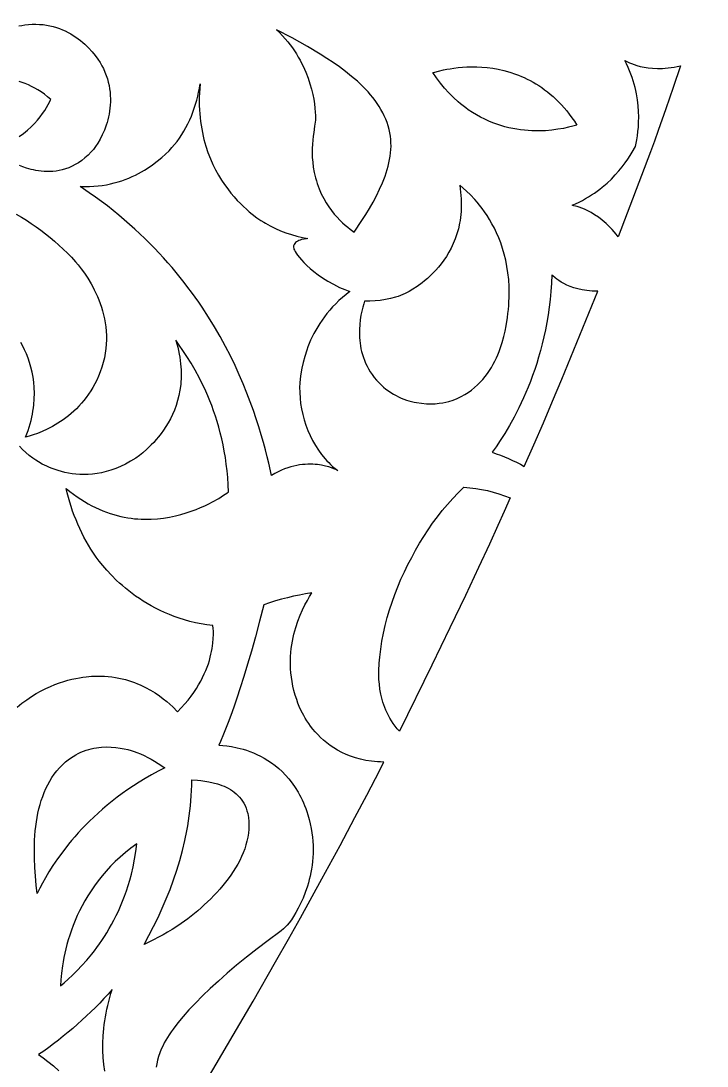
# Model space of a CAD drawing. Extents: x -570 to 570, y -570 to 570.
# Drawn here: x 393.8 to 456.1, y -247 to -152.3 of the extents above; entities that cross this region are included whole.
import ezdxf

# ---------------------------------------------------------------- set-up
doc = ezdxf.new("R2010")
doc.units = 0
doc.layers.add('LAYER_1', color=18, linetype='CONTINUOUS')
doc.layers.add('LAYER_2', color=174, linetype='CONTINUOUS')

msp = doc.modelspace()

# ---------------------------------------------------------------- linework, layer by layer
at = {"layer": 'LAYER_1'}
for points in [[(393.642, -152.71), (393.915, -152.661), (394.209, -152.62), (394.526, -152.588), (394.866, -152.567), (395.206, -152.561), (395.537, -152.572), (395.859, -152.599), (396.173, -152.642), (396.478, -152.7), (396.774, -152.771), (397.061, -152.855), (397.34, -152.951), (397.61, -153.057), (397.87, -153.174), (398.122, -153.301), (398.365, -153.436), (398.599, -153.578), (398.824, -153.728), (399.041, -153.883), (399.248, -154.043), (399.446, -154.207), (399.635, -154.375), (399.986, -154.716), (400.301, -155.061), (400.579, -155.401), (400.82, -155.73), (401.025, -156.041), (401.193, -156.327), (401.323, -156.582), (401.462, -156.894), (401.582, -157.204), (401.684, -157.514), (401.768, -157.821), (401.837, -158.126), (401.89, -158.428), (401.928, -158.727), (401.952, -159.023), (401.963, -159.315), (401.961, -159.603), (401.947, -159.886), (401.922, -160.165), (401.887, -160.438), (401.842, -160.705), (401.788, -160.967), (401.726, -161.222), (401.657, -161.47), (401.581, -161.711), (401.412, -162.171), (401.225, -162.597), (401.026, -162.988), (400.821, -163.339), (400.617, -163.649), (400.418, -163.914), (400.231, -164.131), (399.945, -164.42), (399.655, -164.68), (399.363, -164.91), (399.069, -165.114), (398.775, -165.29), (398.48, -165.442), (398.185, -165.571), (397.892, -165.677), (397.601, -165.763), (397.313, -165.829), (397.029, -165.877), (396.749, -165.909), (396.474, -165.925), (396.205, -165.927), (395.943, -165.917), (395.689, -165.895), (395.443, -165.863), (395.206, -165.823), (394.978, -165.776), (394.762, -165.722), (394.364, -165.604), (394.017, -165.478), (393.729, -165.357)], [(393.677, -162.749), (394.072, -162.465), (394.435, -162.17), (394.767, -161.868), (395.07, -161.563), (395.344, -161.257), (395.591, -160.955), (395.813, -160.659), (396.009, -160.373), (396.181, -160.101), (396.331, -159.845), (396.568, -159.397), (396.27, -159.145), (395.974, -158.914), (395.679, -158.704), (395.385, -158.515), (395.095, -158.345), (394.807, -158.193), (394.523, -158.058), (394.244, -157.94), (393.968, -157.838), (393.698, -157.75)], [(393.429, -169.77), (393.889, -170.047), (394.342, -170.332), (394.789, -170.625), (395.228, -170.927), (395.659, -171.239), (396.083, -171.559), (396.497, -171.89), (396.903, -172.23), (397.299, -172.58), (397.686, -172.941), (398.062, -173.313), (398.428, -173.695), (398.782, -174.089), (399.03, -174.383), (399.306, -174.735), (399.6, -175.14), (399.903, -175.597), (400.206, -176.102), (400.356, -176.372), (400.502, -176.653), (400.643, -176.945), (400.78, -177.247), (400.909, -177.56), (401.032, -177.882), (401.145, -178.214), (401.248, -178.554), (401.341, -178.904), (401.421, -179.262), (401.488, -179.627), (401.541, -180.001), (401.578, -180.382), (401.599, -180.77), (401.603, -181.165), (401.587, -181.566), (401.551, -181.973), (401.495, -182.386), (401.416, -182.804), (401.315, -183.228), (401.189, -183.656), (401.037, -184.088), (400.887, -184.461), (400.725, -184.819), (400.552, -185.163), (400.37, -185.492), (400.178, -185.807), (399.978, -186.108), (399.77, -186.396), (399.555, -186.67), (399.334, -186.932), (399.107, -187.18), (398.876, -187.417), (398.641, -187.641), (398.402, -187.853), (398.161, -188.053), (397.919, -188.243), (397.675, -188.421), (397.431, -188.588), (397.188, -188.745), (396.707, -189.029), (396.237, -189.274), (395.784, -189.482), (395.354, -189.657), (394.954, -189.799), (394.59, -189.912), (394.267, -189.998), (394.386, -189.688), (394.495, -189.383), (394.594, -189.081), (394.682, -188.783), (394.761, -188.488), (394.83, -188.198), (394.89, -187.911), (394.941, -187.628), (394.984, -187.349), (395.017, -187.074), (395.061, -186.536), (395.074, -186.014), (395.059, -185.508), (395.018, -185.019), (394.953, -184.547), (394.866, -184.092), (394.759, -183.654), (394.636, -183.234), (394.497, -182.832), (394.345, -182.449), (394.182, -182.083), (394.011, -181.737), (393.833, -181.409)], [(393.505, -214.481), (393.938, -214.125), (394.374, -213.8), (394.81, -213.505), (395.244, -213.239), (395.676, -212.999), (396.103, -212.785), (396.524, -212.594), (396.936, -212.427), (397.34, -212.28), (397.731, -212.153), (398.11, -212.045), (398.474, -211.954), (398.822, -211.878), (399.152, -211.816), (399.462, -211.767), (399.751, -211.729), (400.258, -211.682), (400.66, -211.663), (400.943, -211.661), (401.094, -211.664), (401.437, -211.679), (401.771, -211.705), (402.098, -211.742), (402.416, -211.789), (402.726, -211.846), (403.028, -211.911), (403.321, -211.985), (403.607, -212.067), (403.884, -212.156), (404.153, -212.251), (404.414, -212.353), (404.667, -212.46), (405.148, -212.688), (405.597, -212.932), (406.014, -213.187), (406.399, -213.447), (406.752, -213.71), (407.074, -213.97), (407.364, -214.222), (407.623, -214.463), (408.047, -214.891), (408.39, -214.538), (408.709, -214.186), (409.004, -213.835), (409.276, -213.487), (409.526, -213.141), (409.755, -212.798), (409.963, -212.458), (410.153, -212.124), (410.324, -211.794), (410.478, -211.47), (410.615, -211.153), (410.736, -210.843), (410.843, -210.54), (410.935, -210.245), (411.015, -209.96), (411.083, -209.684), (411.14, -209.418), (411.186, -209.163), (411.252, -208.688), (411.287, -208.265), (411.3, -207.897), (411.297, -207.59), (411.285, -207.35), (411.265, -207.088), (410.72, -207.015), (410.189, -206.925), (409.673, -206.819), (409.171, -206.698), (408.684, -206.564), (408.211, -206.416), (407.752, -206.256), (407.308, -206.084), (406.877, -205.902), (406.461, -205.71), (406.058, -205.51), (405.67, -205.302), (405.294, -205.087), (404.933, -204.866), (404.585, -204.64), (404.251, -204.409), (403.93, -204.176), (403.623, -203.939), (403.329, -203.702), (403.048, -203.463), (402.78, -203.225), (402.525, -202.988), (402.054, -202.521), (401.634, -202.069), (401.265, -201.639), (400.945, -201.238), (400.675, -200.875), (400.432, -200.525), (400.199, -200.169), (399.976, -199.805), (399.763, -199.435), (399.56, -199.058), (399.366, -198.677), (399.182, -198.289), (399.007, -197.898), (398.842, -197.502), (398.686, -197.102), (398.539, -196.698), (398.402, -196.292), (398.274, -195.883), (398.155, -195.472), (398.046, -195.06), (397.945, -194.646), (398.282, -194.918), (398.618, -195.173), (398.954, -195.412), (399.289, -195.636), (399.624, -195.844), (399.958, -196.038), (400.291, -196.218), (400.623, -196.383), (400.953, -196.535), (401.282, -196.674), (401.61, -196.8), (401.936, -196.913), (402.26, -197.015), (402.582, -197.105), (402.901, -197.183), (403.219, -197.25), (403.534, -197.307), (403.846, -197.354), (404.155, -197.39), (404.462, -197.418), (404.765, -197.436), (405.065, -197.445), (405.362, -197.447), (405.655, -197.44), (406.229, -197.404), (406.788, -197.341), (407.329, -197.253), (407.852, -197.144), (408.354, -197.017), (408.836, -196.875), (409.295, -196.72), (409.731, -196.556), (410.142, -196.386), (410.527, -196.212), (410.885, -196.039), (411.214, -195.868), (411.783, -195.546), (412.222, -195.271), (412.523, -195.068), (412.676, -194.959), (412.647, -194.307), (412.603, -193.67), (412.544, -193.047), (412.471, -192.438), (412.385, -191.844), (412.287, -191.264), (412.177, -190.699), (412.057, -190.148), (411.926, -189.611), (411.786, -189.089), (411.638, -188.58), (411.481, -188.087), (411.318, -187.607), (411.148, -187.143), (410.973, -186.692), (410.793, -186.256), (410.609, -185.834), (410.422, -185.426), (410.232, -185.033), (410.041, -184.654), (409.655, -183.939), (409.272, -183.281), (408.897, -182.68), (408.537, -182.136), (408.196, -181.65), (407.882, -181.22), (407.977, -181.537), (408.062, -181.85), (408.136, -182.157), (408.199, -182.46), (408.253, -182.759), (408.297, -183.053), (408.331, -183.342), (408.357, -183.626), (408.373, -183.906), (408.381, -184.181), (408.381, -184.451), (408.373, -184.717), (408.357, -184.978), (408.334, -185.234), (408.267, -185.733), (408.174, -186.213), (408.057, -186.673), (407.919, -187.115), (407.762, -187.537), (407.589, -187.941), (407.401, -188.325), (407.202, -188.69), (406.992, -189.036), (406.776, -189.362), (406.555, -189.669), (406.331, -189.957), (406.107, -190.225), (405.885, -190.473), (405.668, -190.702), (405.256, -191.101), (404.889, -191.42), (404.588, -191.66), (404.254, -191.899), (403.793, -192.186), (403.338, -192.437), (402.889, -192.655), (402.445, -192.841), (402.009, -192.997), (401.58, -193.124), (401.16, -193.224), (400.747, -193.299), (400.344, -193.35), (399.951, -193.379), (399.568, -193.388), (399.196, -193.379), (398.835, -193.352), (398.487, -193.311), (398.151, -193.256), (397.828, -193.189), (397.518, -193.112), (397.224, -193.027), (396.944, -192.935), (396.679, -192.838), (396.43, -192.738), (396.198, -192.636), (395.786, -192.434), (395.448, -192.246), (395.187, -192.085), (394.916, -191.898), (394.597, -191.648), (394.291, -191.383), (393.996, -191.105), (393.709, -190.819)], [(410.242, -249.046), (411.551, -246.86), (413.107, -244.223), (414.905, -241.13), (416.938, -237.577), (418.107, -235.511), (419.197, -233.566), (421.145, -230.044), (422.79, -227.018), (424.141, -224.49), (425.204, -222.466), (425.988, -220.949), (426.75, -219.458), (426.465, -219.451), (426.187, -219.437), (425.649, -219.387), (425.136, -219.31), (424.649, -219.208), (424.185, -219.083), (423.746, -218.937), (423.329, -218.771), (422.935, -218.588), (422.564, -218.389), (422.214, -218.177), (421.884, -217.952), (421.576, -217.718), (421.287, -217.475), (421.018, -217.226), (420.767, -216.972), (420.535, -216.716), (420.32, -216.46), (420.122, -216.204), (419.942, -215.951), (419.777, -215.704), (419.628, -215.463), (419.493, -215.231), (419.268, -214.799), (419.095, -214.425), (418.972, -214.123), (418.855, -213.795), (418.721, -213.378), (418.607, -212.967), (418.512, -212.561), (418.435, -212.16), (418.374, -211.764), (418.33, -211.375), (418.302, -210.991), (418.287, -210.614), (418.287, -210.243), (418.3, -209.879), (418.325, -209.523), (418.361, -209.173), (418.408, -208.831), (418.465, -208.498), (418.53, -208.172), (418.604, -207.854), (418.685, -207.546), (418.772, -207.246), (418.963, -206.674), (419.17, -206.141), (419.387, -205.648), (419.607, -205.199), (419.823, -204.794), (420.03, -204.436), (420.22, -204.128), (419.666, -204.214), (419.115, -204.314), (418.566, -204.427), (418.02, -204.555), (417.477, -204.696), (416.938, -204.851), (416.403, -205.018), (415.873, -205.199), (415.496, -206.691), (415.124, -208.088), (414.761, -209.389), (414.407, -210.595), (414.066, -211.708), (413.74, -212.727), (413.431, -213.654), (413.142, -214.488), (412.875, -215.231), (412.631, -215.883), (412.226, -216.918), (411.945, -217.597), (411.806, -217.926), (412.172, -217.95), (412.514, -217.986), (412.942, -218.051), (413.444, -218.152), (413.718, -218.22), (414.005, -218.3), (414.303, -218.393), (414.612, -218.502), (414.928, -218.626), (415.251, -218.767), (415.578, -218.926), (415.908, -219.105), (416.239, -219.303), (416.57, -219.524), (416.898, -219.766), (417.223, -220.033), (417.541, -220.324), (417.852, -220.641), (418.154, -220.984), (418.445, -221.356), (418.724, -221.757), (418.987, -222.189), (419.114, -222.416), (419.235, -222.651), (419.353, -222.895), (419.465, -223.146), (419.573, -223.407), (419.676, -223.675), (419.774, -223.952), (419.865, -224.239), (419.984, -224.653), (420.084, -225.063), (420.167, -225.467), (420.233, -225.865), (420.283, -226.257), (420.318, -226.643), (420.339, -227.023), (420.346, -227.396), (420.339, -227.762), (420.321, -228.121), (420.291, -228.473), (420.251, -228.817), (420.201, -229.153), (420.141, -229.482), (420.074, -229.802), (419.998, -230.113), (419.916, -230.416), (419.828, -230.71), (419.636, -231.27), (419.429, -231.791), (419.212, -232.272), (418.993, -232.711), (418.776, -233.105), (418.569, -233.453), (418.377, -233.754), (418.182, -234.028), (417.995, -234.255), (417.823, -234.439), (417.669, -234.583), (417.433, -234.767), (417.326, -234.836), (416.268, -235.62), (415.262, -236.389), (414.306, -237.144), (413.402, -237.883), (412.549, -238.605), (411.75, -239.31), (411.003, -239.996), (410.309, -240.662), (409.669, -241.307), (409.084, -241.93), (408.553, -242.53), (408.077, -243.107), (407.656, -243.659), (407.467, -243.925), (407.292, -244.185), (407.131, -244.438), (406.984, -244.684), (406.851, -244.923), (406.733, -245.155), (406.58, -245.49), (406.448, -245.822), (406.336, -246.152), (406.242, -246.479), (406.167, -246.803), (406.108, -247.123)], [(401.445, -247.484), (401.369, -246.868), (401.316, -246.238), (401.288, -245.596), (401.286, -244.943), (401.311, -244.278), (401.365, -243.602), (401.403, -243.261), (401.449, -242.917), (401.504, -242.57), (401.566, -242.221), (401.637, -241.87), (401.717, -241.517), (401.805, -241.161), (401.903, -240.803), (402.01, -240.443), (402.126, -240.081), (401.753, -240.495), (401.374, -240.903), (400.988, -241.305), (400.596, -241.703), (400.199, -242.094), (399.795, -242.479), (399.385, -242.859), (398.97, -243.232), (398.549, -243.599), (398.122, -243.959), (397.69, -244.312), (397.253, -244.659), (396.81, -244.998), (396.363, -245.331), (395.911, -245.656), (395.454, -245.973), (395.854, -246.268), (396.301, -246.612), (396.786, -247.007), (397.299, -247.455)]]:
    msp.add_lwpolyline(points, dxfattribs=at)
for points in [[(424.083, -171.412), (424.773, -170.36), (425.117, -169.813), (425.454, -169.254), (425.78, -168.685), (426.089, -168.106), (426.378, -167.52), (426.64, -166.927), (426.76, -166.628), (426.872, -166.328), (426.975, -166.027), (427.068, -165.726), (427.152, -165.423), (427.225, -165.121), (427.286, -164.818), (427.336, -164.514), (427.374, -164.211), (427.398, -163.908), (427.409, -163.605), (427.406, -163.303), (427.388, -163.001), (427.355, -162.7), (427.305, -162.4), (427.239, -162.101), (427.152, -161.785), (427.049, -161.475), (426.932, -161.171), (426.801, -160.873), (426.657, -160.581), (426.5, -160.296), (426.331, -160.015), (426.15, -159.741), (425.959, -159.472), (425.756, -159.209), (425.544, -158.951), (425.323, -158.698), (425.093, -158.45), (424.855, -158.208), (424.609, -157.97), (424.357, -157.738), (423.833, -157.287), (423.288, -156.854), (422.727, -156.438), (422.155, -156.04), (421.575, -155.657), (420.993, -155.289), (419.841, -154.595), (419.147, -154.196), (418.447, -153.809), (417.036, -153.055), (417.308, -153.325), (417.565, -153.598), (417.809, -153.872), (418.039, -154.148), (418.256, -154.426), (418.461, -154.704), (418.653, -154.982), (418.833, -155.26), (419.002, -155.538), (419.159, -155.815), (419.306, -156.091), (419.442, -156.365), (419.568, -156.637), (419.685, -156.906), (419.89, -157.436), (420.062, -157.95), (420.202, -158.445), (420.314, -158.919), (420.402, -159.367), (420.467, -159.787), (420.514, -160.175), (420.545, -160.527), (420.563, -160.841), (420.563, -161.046), (420.548, -161.273), (420.484, -161.79), (420.398, -162.389), (420.356, -162.717), (420.317, -163.066), (420.287, -163.432), (420.267, -163.818), (420.262, -164.221), (420.274, -164.642), (420.307, -165.08), (420.364, -165.535), (420.449, -166.006), (420.564, -166.493), (420.637, -166.754), (420.717, -167.007), (420.802, -167.253), (420.893, -167.49), (421.089, -167.943), (421.302, -168.365), (421.529, -168.76), (421.766, -169.126), (422.012, -169.464), (422.262, -169.777), (422.515, -170.063), (422.766, -170.325), (423.013, -170.562), (423.253, -170.776), (423.483, -170.967), (423.7, -171.136)], [(449.577, -163.633), (449.636, -163.351), (449.696, -163.033), (449.752, -162.681), (449.801, -162.297), (449.84, -161.883), (449.865, -161.44), (449.873, -160.971), (449.861, -160.477), (449.824, -159.96), (449.76, -159.422), (449.666, -158.864), (449.606, -158.579), (449.538, -158.289), (449.46, -157.995), (449.372, -157.698), (449.274, -157.397), (449.165, -157.093), (449.045, -156.786), (448.914, -156.475), (448.771, -156.163), (448.615, -155.848), (448.747, -155.917), (449.027, -156.052), (449.221, -156.134), (449.451, -156.219), (449.717, -156.304), (450.018, -156.384), (450.354, -156.455), (450.724, -156.512), (451.128, -156.553), (451.567, -156.571), (452.039, -156.564), (452.287, -156.55), (452.544, -156.527), (452.809, -156.496), (453.082, -156.456), (453.363, -156.406), (453.653, -156.347), (452.989, -158.296), (452.324, -160.246), (451.643, -162.191), (451.292, -163.16), (450.933, -164.127), (448.019, -171.838), (447.835, -171.606), (447.651, -171.387), (447.467, -171.18), (447.284, -170.986), (446.919, -170.633), (446.562, -170.324), (446.213, -170.056), (445.877, -169.827), (445.555, -169.633), (445.252, -169.471), (444.97, -169.339), (444.712, -169.233), (444.481, -169.15), (444.28, -169.087), (443.978, -169.011), (443.832, -168.979), (444.153, -168.836), (444.464, -168.688), (444.763, -168.534), (445.051, -168.374), (445.33, -168.21), (445.597, -168.042), (445.855, -167.87), (446.103, -167.694), (446.341, -167.516), (446.569, -167.335), (446.998, -166.968), (447.392, -166.596), (447.751, -166.223), (448.077, -165.852), (448.372, -165.488), (448.638, -165.134), (448.876, -164.793), (449.087, -164.469), (449.273, -164.165)], [(431.214, -156.95), (431.382, -156.9), (431.709, -156.811), (432.179, -156.703), (432.462, -156.647), (432.776, -156.593), (433.118, -156.542), (433.486, -156.498), (433.878, -156.463), (434.292, -156.438), (434.726, -156.427), (435.179, -156.431), (435.649, -156.452), (436.132, -156.493), (436.629, -156.557), (437.136, -156.644), (437.651, -156.759), (438.174, -156.902), (438.701, -157.077), (438.966, -157.176), (439.231, -157.285), (439.496, -157.402), (439.762, -157.528), (440.027, -157.664), (440.292, -157.81), (440.556, -157.965), (440.819, -158.131), (441.081, -158.308), (441.341, -158.496), (441.599, -158.694), (441.856, -158.904), (442.111, -159.126), (442.363, -159.36), (442.612, -159.607), (442.859, -159.866), (443.102, -160.137), (443.342, -160.422), (443.578, -160.721), (443.811, -161.033), (444.039, -161.359), (444.263, -161.699), (443.908, -161.801), (443.501, -161.904), (443.046, -162.002), (442.545, -162.09), (442.004, -162.162), (441.425, -162.212), (441.123, -162.228), (440.813, -162.236), (440.495, -162.235), (440.171, -162.226), (439.84, -162.207), (439.503, -162.179), (439.16, -162.139), (438.812, -162.087), (438.46, -162.023), (438.104, -161.946), (437.744, -161.856), (437.381, -161.751), (437.015, -161.631), (436.647, -161.495), (436.277, -161.342), (435.906, -161.173), (435.535, -160.985), (435.163, -160.779), (434.791, -160.553), (434.419, -160.308), (434.183, -160.14), (433.951, -159.965), (433.723, -159.783), (433.501, -159.595), (433.069, -159.201), (432.657, -158.786), (432.265, -158.351), (431.894, -157.898), (431.543, -157.43)], [(422.573, -193.027), (422.397, -192.942), (422.232, -192.87), (422.019, -192.788), (421.76, -192.701), (421.458, -192.618), (421.114, -192.544), (420.732, -192.487), (420.528, -192.467), (420.314, -192.454), (420.092, -192.449), (419.862, -192.452), (419.624, -192.464), (419.378, -192.487), (419.125, -192.52), (418.865, -192.566), (418.598, -192.624), (418.324, -192.696), (418.045, -192.783), (417.76, -192.885), (417.469, -193.003), (417.173, -193.138), (416.872, -193.292), (416.566, -193.464), (416.321, -192.368), (416.176, -191.769), (416.016, -191.139), (415.839, -190.48), (415.643, -189.792), (415.427, -189.078), (415.191, -188.34), (414.932, -187.58), (414.65, -186.798), (414.344, -185.997), (414.011, -185.179), (413.652, -184.344), (413.264, -183.496), (412.847, -182.636), (412.399, -181.766), (411.919, -180.886), (411.406, -180), (410.858, -179.108), (410.275, -178.213), (409.969, -177.764), (409.655, -177.316), (409.33, -176.867), (408.996, -176.419), (408.653, -175.971), (408.299, -175.524), (407.935, -175.077), (407.561, -174.632), (407.176, -174.188), (406.781, -173.746), (406.375, -173.305), (405.958, -172.866), (405.53, -172.43), (405.091, -171.995), (404.641, -171.564), (404.179, -171.135), (403.705, -170.709), (403.219, -170.287), (402.722, -169.868), (402.212, -169.453), (401.69, -169.041), (401.156, -168.634), (400.609, -168.231), (400.049, -167.833), (399.227, -167.273), (399.646, -167.283), (400.055, -167.278), (400.455, -167.257), (400.845, -167.222), (401.227, -167.173), (401.598, -167.111), (401.96, -167.037), (402.313, -166.952), (402.656, -166.855), (402.989, -166.749), (403.313, -166.634), (403.626, -166.51), (403.93, -166.379), (404.224, -166.241), (404.508, -166.097), (404.783, -165.948), (405.047, -165.794), (405.301, -165.637), (405.778, -165.314), (406.215, -164.986), (406.611, -164.658), (406.964, -164.338), (407.276, -164.03), (407.545, -163.742), (407.772, -163.48), (408.004, -163.187), (408.224, -162.884), (408.433, -162.571), (408.63, -162.249), (408.816, -161.92), (408.989, -161.583), (409.151, -161.24), (409.302, -160.891), (409.441, -160.536), (409.568, -160.178), (409.684, -159.815), (409.788, -159.45), (409.881, -159.082), (409.962, -158.713), (410.032, -158.343), (410.09, -157.974), (410.057, -158.382), (410.035, -158.783), (410.022, -159.177), (410.019, -159.563), (410.025, -159.941), (410.04, -160.312), (410.064, -160.676), (410.096, -161.032), (410.136, -161.382), (410.184, -161.723), (410.239, -162.058), (410.302, -162.386), (410.371, -162.706), (410.447, -163.019), (410.529, -163.326), (410.618, -163.625), (410.811, -164.203), (411.024, -164.754), (411.256, -165.277), (411.503, -165.774), (411.763, -166.244), (412.034, -166.688), (412.313, -167.106), (412.598, -167.499), (412.886, -167.867), (413.176, -168.21), (413.465, -168.528), (413.749, -168.823), (414.028, -169.094), (414.299, -169.341), (414.558, -169.566), (414.805, -169.767), (415.248, -170.104), (415.61, -170.353), (415.872, -170.519), (416.013, -170.602), (416.463, -170.85), (416.926, -171.075), (417.4, -171.278), (417.884, -171.46), (418.375, -171.621), (418.872, -171.763), (419.374, -171.886), (419.877, -171.991), (419.732, -172.006), (419.529, -172.038), (419.295, -172.093), (419.175, -172.13), (419.057, -172.175), (418.945, -172.228), (418.841, -172.29), (418.749, -172.363), (418.672, -172.445), (418.614, -172.54), (418.578, -172.646), (418.566, -172.765), (418.584, -172.897), (418.603, -172.95), (418.646, -173.038), (418.716, -173.161), (418.813, -173.313), (418.94, -173.494), (419.098, -173.698), (419.288, -173.924), (419.513, -174.168), (419.773, -174.428), (420.072, -174.699), (420.41, -174.981), (420.789, -175.268), (421.211, -175.559), (421.678, -175.85), (422.19, -176.139), (422.751, -176.421), (422.977, -176.523), (423.208, -176.616), (423.677, -176.783), (423.33, -177.053), (423.001, -177.329), (422.689, -177.612), (422.394, -177.899), (422.115, -178.191), (421.852, -178.487), (421.604, -178.786), (421.371, -179.088), (421.153, -179.392), (420.948, -179.697), (420.758, -180.003), (420.58, -180.309), (420.415, -180.614), (420.263, -180.918), (420.122, -181.22), (419.993, -181.52), (419.875, -181.817), (419.768, -182.11), (419.582, -182.683), (419.434, -183.233), (419.319, -183.756), (419.234, -184.247), (419.176, -184.699), (419.141, -185.11), (419.125, -185.472), (419.128, -185.961), (419.157, -186.454), (419.213, -186.949), (419.295, -187.444), (419.402, -187.938), (419.534, -188.427), (419.69, -188.911), (419.87, -189.386), (420.074, -189.851), (420.3, -190.304), (420.549, -190.743), (420.819, -191.165), (421.112, -191.568), (421.425, -191.951), (421.589, -192.134), (421.758, -192.311), (421.933, -192.482), (422.112, -192.646), (422.341, -192.838)], [(433.637, -167.165), (433.685, -167.483), (433.723, -167.796), (433.751, -168.102), (433.77, -168.403), (433.781, -168.698), (433.782, -168.988), (433.776, -169.271), (433.761, -169.549), (433.738, -169.821), (433.708, -170.087), (433.671, -170.348), (433.627, -170.603), (433.519, -171.097), (433.386, -171.568), (433.232, -172.018), (433.057, -172.447), (432.865, -172.854), (432.657, -173.24), (432.436, -173.606), (432.204, -173.951), (431.963, -174.276), (431.716, -174.581), (431.464, -174.866), (431.211, -175.132), (430.958, -175.379), (430.707, -175.607), (430.461, -175.816), (430.221, -176.008), (429.773, -176.336), (429.379, -176.594), (429.058, -176.784), (428.704, -176.968), (428.49, -177.064), (428.272, -177.152), (428.05, -177.233), (427.825, -177.307), (427.368, -177.433), (426.903, -177.531), (426.432, -177.602), (425.958, -177.646), (425.485, -177.664), (425.014, -177.657), (424.933, -177.917), (424.849, -178.22), (424.765, -178.562), (424.687, -178.939), (424.621, -179.348), (424.571, -179.784), (424.543, -180.244), (424.538, -180.482), (424.541, -180.724), (424.552, -180.971), (424.571, -181.221), (424.599, -181.474), (424.638, -181.73), (424.686, -181.988), (424.746, -182.247), (424.818, -182.508), (424.902, -182.769), (424.999, -183.031), (425.11, -183.292), (425.235, -183.553), (425.375, -183.813), (425.531, -184.071), (425.703, -184.326), (425.892, -184.58), (426.098, -184.83), (426.304, -185.055), (426.515, -185.266), (426.731, -185.461), (426.951, -185.643), (427.175, -185.81), (427.402, -185.964), (427.632, -186.105), (427.864, -186.234), (428.098, -186.35), (428.332, -186.455), (428.567, -186.548), (428.803, -186.631), (429.037, -186.704), (429.27, -186.767), (429.502, -186.821), (429.731, -186.866), (430.181, -186.931), (430.615, -186.967), (431.029, -186.976), (431.418, -186.964), (431.779, -186.932), (432.106, -186.886), (432.395, -186.828), (432.642, -186.763), (433.035, -186.632), (433.407, -186.483), (433.761, -186.316), (434.095, -186.134), (434.411, -185.936), (434.709, -185.725), (434.989, -185.501), (435.253, -185.266), (435.501, -185.02), (435.733, -184.765), (435.95, -184.502), (436.152, -184.232), (436.341, -183.957), (436.516, -183.677), (436.677, -183.393), (436.827, -183.107), (436.964, -182.82), (437.09, -182.533), (437.206, -182.248), (437.311, -181.964), (437.492, -181.409), (437.639, -180.876), (437.756, -180.375), (437.847, -179.916), (437.968, -179.159), (438.016, -178.787), (438.056, -178.422), (438.087, -178.062), (438.109, -177.709), (438.123, -177.362), (438.13, -177.022), (438.12, -176.359), (438.081, -175.72), (438.016, -175.106), (437.926, -174.516), (437.814, -173.95), (437.681, -173.408), (437.53, -172.889), (437.362, -172.394), (437.18, -171.922), (436.985, -171.474), (436.78, -171.049), (436.567, -170.646), (436.348, -170.266), (436.124, -169.909), (435.898, -169.575), (435.672, -169.262), (435.448, -168.972), (435.227, -168.704), (435.012, -168.458), (434.609, -168.031), (434.254, -167.689), (433.962, -167.431)], [(439.497, -192.65), (440.372, -190.683), (441.225, -188.706), (442.063, -186.723), (442.888, -184.734), (444.52, -180.748), (446.154, -176.764), (445.897, -176.763), (445.649, -176.755), (445.41, -176.739), (445.179, -176.716), (444.744, -176.651), (444.344, -176.563), (443.977, -176.458), (443.644, -176.338), (443.343, -176.209), (443.074, -176.074), (442.836, -175.937), (442.63, -175.803), (442.453, -175.675), (442.306, -175.558), (442.099, -175.373), (442.003, -175.28), (441.963, -176.041), (441.907, -176.785), (441.836, -177.512), (441.749, -178.223), (441.649, -178.917), (441.535, -179.595), (441.41, -180.256), (441.272, -180.9), (441.124, -181.528), (440.965, -182.139), (440.798, -182.733), (440.622, -183.311), (440.439, -183.872), (440.249, -184.417), (440.052, -184.945), (439.851, -185.456), (439.645, -185.951), (439.436, -186.429), (439.224, -186.89), (439.01, -187.335), (438.795, -187.763), (438.579, -188.175), (438.15, -188.947), (437.729, -189.654), (437.323, -190.293), (436.937, -190.866), (436.579, -191.372), (436.956, -191.5), (437.331, -191.638), (437.702, -191.784), (438.069, -191.94), (438.433, -192.104), (438.793, -192.278), (439.147, -192.46)], [(428.18, -216.668), (427.977, -216.432), (427.788, -216.194), (427.614, -215.954), (427.454, -215.712), (427.307, -215.469), (427.172, -215.226), (427.049, -214.983), (426.938, -214.739), (426.838, -214.496), (426.749, -214.254), (426.67, -214.013), (426.6, -213.774), (426.486, -213.303), (426.405, -212.842), (426.351, -212.396), (426.32, -211.968), (426.309, -211.56), (426.313, -211.177), (426.35, -210.493), (426.398, -209.942), (426.477, -209.218), (426.584, -208.496), (426.718, -207.778), (426.878, -207.063), (427.062, -206.353), (427.27, -205.648), (427.5, -204.948), (427.751, -204.254), (428.022, -203.567), (428.312, -202.888), (428.619, -202.216), (428.944, -201.552), (429.283, -200.898), (429.637, -200.253), (430.003, -199.618), (430.382, -198.994), (430.772, -198.388), (431.182, -197.795), (431.612, -197.216), (432.061, -196.649), (432.528, -196.098), (433.012, -195.562), (433.512, -195.043), (434.028, -194.541), (434.563, -194.585), (435.098, -194.651), (435.63, -194.739), (436.159, -194.849), (436.682, -194.98), (437.2, -195.133), (437.709, -195.307), (438.209, -195.502), (437.661, -196.746), (437.096, -198.012), (436.328, -199.702), (435.353, -201.815), (434.165, -204.347), (432.757, -207.295), (431.124, -210.657)], [(395.321, -231.375), (395.23, -230.605), (395.154, -229.813), (395.099, -229.003), (395.067, -228.181), (395.063, -227.353), (395.072, -226.939), (395.09, -226.525), (395.116, -226.113), (395.151, -225.702), (395.197, -225.294), (395.252, -224.889), (395.318, -224.489), (395.394, -224.093), (395.483, -223.703), (395.583, -223.319), (395.696, -222.942), (395.822, -222.572), (395.961, -222.211), (396.114, -221.858), (396.281, -221.516), (396.464, -221.184), (396.661, -220.862), (396.875, -220.553), (397.104, -220.256), (397.35, -219.973), (397.614, -219.703), (397.894, -219.448), (398.121, -219.264), (398.349, -219.096), (398.581, -218.943), (398.814, -218.805), (399.049, -218.682), (399.284, -218.571), (399.521, -218.474), (399.757, -218.389), (399.993, -218.316), (400.229, -218.254), (400.463, -218.203), (400.696, -218.162), (400.927, -218.131), (401.156, -218.108), (401.604, -218.088), (402.037, -218.096), (402.451, -218.129), (402.843, -218.182), (403.21, -218.25), (403.548, -218.328), (403.854, -218.413), (404.123, -218.499), (404.354, -218.582), (404.688, -218.718), (405.017, -218.869), (405.341, -219.031), (405.66, -219.204), (405.974, -219.386), (406.283, -219.576), (406.891, -219.971), (406.283, -220.285), (405.695, -220.606), (405.127, -220.934), (404.578, -221.268), (404.047, -221.608), (403.535, -221.953), (403.042, -222.302), (402.566, -222.654), (402.108, -223.009), (401.668, -223.367), (401.245, -223.726), (400.838, -224.086), (400.448, -224.446), (400.075, -224.806), (399.717, -225.164), (399.375, -225.521), (399.049, -225.875), (398.737, -226.226), (398.441, -226.573), (398.159, -226.916), (397.637, -227.585), (397.17, -228.229), (396.755, -228.841), (396.391, -229.416), (396.074, -229.95), (395.803, -230.436), (395.559, -230.904)], [(405.019, -235.989), (405.459, -235.188), (405.881, -234.373), (406.284, -233.546), (406.668, -232.707), (407.031, -231.858), (407.372, -230.998), (407.69, -230.13), (407.983, -229.253), (408.251, -228.369), (408.493, -227.478), (408.707, -226.582), (408.892, -225.682), (408.973, -225.23), (409.047, -224.777), (409.113, -224.324), (409.171, -223.87), (409.221, -223.415), (409.263, -222.96), (409.297, -222.505), (409.322, -222.05), (409.339, -221.564), (409.351, -221.079), (409.855, -221.108), (410.17, -221.137), (410.516, -221.181), (410.886, -221.242), (411.273, -221.326), (411.67, -221.434), (411.869, -221.498), (412.067, -221.571), (412.265, -221.651), (412.46, -221.74), (412.651, -221.838), (412.838, -221.945), (413.02, -222.062), (413.196, -222.189), (413.365, -222.327), (413.526, -222.476), (413.678, -222.637), (413.82, -222.81), (413.951, -222.995), (414.07, -223.193), (414.177, -223.405), (414.27, -223.63), (414.348, -223.87), (414.411, -224.124), (414.473, -224.481), (414.51, -224.839), (414.522, -225.197), (414.511, -225.554), (414.478, -225.911), (414.423, -226.267), (414.347, -226.622), (414.252, -226.976), (414.138, -227.327), (414.006, -227.677), (413.857, -228.023), (413.691, -228.367), (413.511, -228.707), (413.316, -229.044), (413.107, -229.377), (412.886, -229.706), (412.653, -230.03), (412.41, -230.349), (412.157, -230.663), (411.894, -230.971), (411.624, -231.272), (411.346, -231.568), (411.062, -231.857), (410.773, -232.139), (410.479, -232.413), (410.181, -232.68), (409.881, -232.939), (409.579, -233.189), (408.973, -233.662), (408.37, -234.098), (407.972, -234.367), (407.565, -234.625), (407.153, -234.873), (406.734, -235.111), (406.311, -235.342), (405.883, -235.564)], [(397.441, -239.756), (397.773, -239.469), (398.139, -239.142), (398.532, -238.774), (398.948, -238.363), (399.382, -237.907), (399.829, -237.407), (400.283, -236.86), (400.511, -236.568), (400.739, -236.265), (400.967, -235.949), (401.193, -235.62), (401.417, -235.28), (401.639, -234.926), (401.857, -234.559), (402.071, -234.18), (402.281, -233.787), (402.486, -233.381), (402.685, -232.961), (402.877, -232.528), (403.063, -232.081), (403.24, -231.619), (403.409, -231.144), (403.57, -230.654), (403.72, -230.15), (403.86, -229.631), (404.019, -228.95), (404.151, -228.262), (404.261, -227.57), (404.357, -226.876), (403.828, -227.262), (403.327, -227.659), (402.851, -228.066), (402.402, -228.483), (401.977, -228.908), (401.577, -229.34), (401.2, -229.778), (400.847, -230.221), (400.515, -230.668), (400.206, -231.119), (399.917, -231.572), (399.648, -232.025), (399.399, -232.479), (399.169, -232.932), (398.956, -233.383), (398.762, -233.831), (398.583, -234.275), (398.421, -234.713), (398.274, -235.146), (398.142, -235.572), (398.024, -235.989), (397.919, -236.398), (397.826, -236.796), (397.745, -237.183), (397.676, -237.558), (397.616, -237.92), (397.526, -238.6), (397.47, -239.215)]]:
    msp.add_lwpolyline(points, close=True, dxfattribs=at)
at = {"layer": 'LAYER_2'}
msp.add_lwpolyline([(0, 570, 0.414214), (-570, 0, 0.414214), (0, -570, 0.414214), (570, 0, 0.414214)], format="xyb", close=True, dxfattribs=at)

doc.saveas('drawing.dxf')
